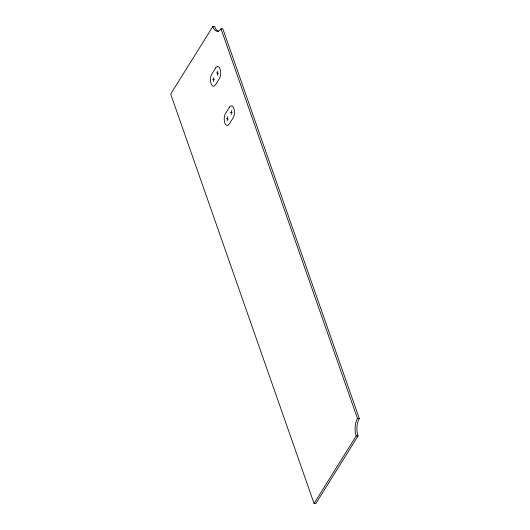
<?xml version="1.0" encoding="UTF-8"?>
<svg xmlns="http://www.w3.org/2000/svg" width="530" height="530" viewBox="0 0 530 530"><rect width="100%" height="100%" fill="white"/><g stroke="black" fill="none" stroke-linecap="round" stroke-linejoin="round"><path stroke-width="0.79" d="M213.457 81.567L213.762 77.466M217.386 75.267L217.691 71.166M227.218 120.86L227.522 116.766M231.153 114.559L231.451 110.465M212.841 26.5L170.686 94.062L314.058 503.474L315.88 503.5L358.035 435.938A12.395 5.837 -89.1 0 1 359.313 418.554L222.819 28.792L220.997 28.766A12.395 5.837 -89.1 0 1 212.841 26.5L214.663 26.526A12.395 5.837 -89.1 0 0 218.479 31.263M314.058 503.474L356.213 435.912A12.395 5.837 -89.1 0 1 357.492 418.528L220.997 28.766M357.492 418.528L359.313 418.554M356.213 435.912L358.035 435.938M216.578 72.948L218.499 73.484M212.649 79.248L214.57 79.785M230.338 112.247L232.266 112.777M226.409 118.548L228.331 119.078M215.677 67.893L211.748 74.193A6.718 3.16 -89.1 0 0 211.053 83.608A6.718 3.16 -89.1 0 0 215.471 84.84L219.4 78.539A6.718 3.16 -89.1 0 0 220.096 69.119A6.718 3.16 -89.1 0 0 215.677 67.893M229.437 107.193L225.508 113.493A6.718 3.16 -89.1 0 0 224.813 122.907A6.718 3.16 -89.1 0 0 229.232 124.133L233.167 117.832A6.718 3.16 -89.1 0 0 233.856 108.418A6.718 3.16 -89.1 0 0 229.437 107.193"/></g></svg>
